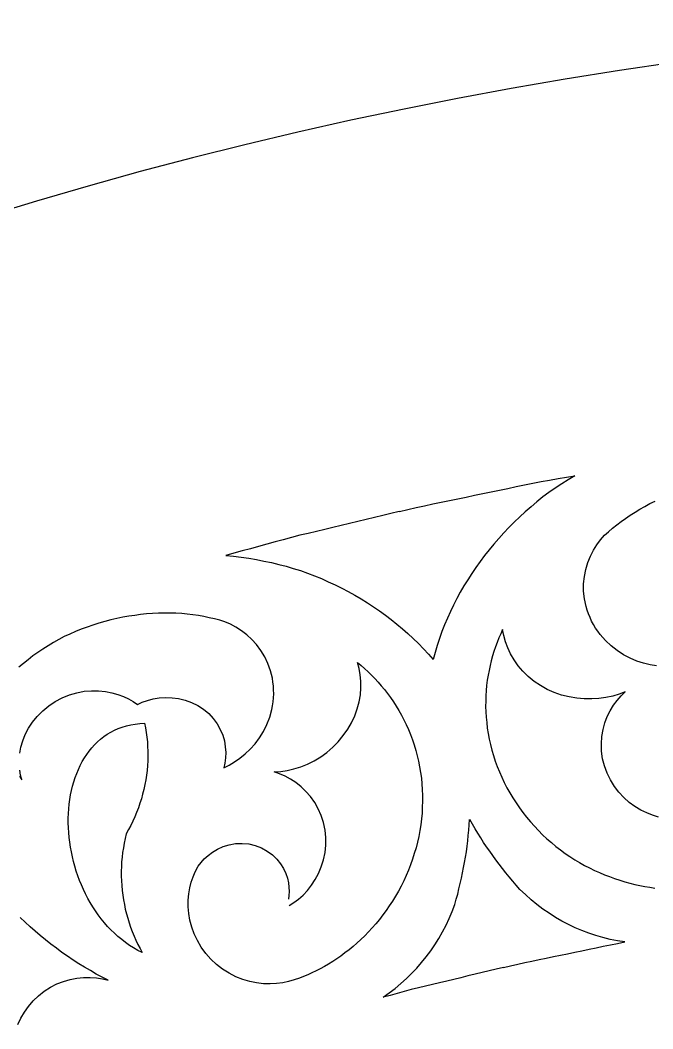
# Model space of a CAD drawing. Extents: x -1903 to -234, y -575 to 545.
# Drawn here: x -1504.9 to -1423.9, y 416.1 to 545.2 of the extents above; entities that cross this region are included whole.
import ezdxf

# ---------------------------------------------------------------- set-up
doc = ezdxf.new("R2010")
doc.units = 0
doc.layers.add('LAYER_1', color=18, linetype='CONTINUOUS')

msp = doc.modelspace()

# ---------------------------------------------------------------- linework, layer by layer
at = {"layer": 'LAYER_1'}
msp.add_lwpolyline([(-1342.912552403855, 545.219890420859, 0.4142135623730951), (-1902.912552403855, -14.78010957914103, 0.4142135623730951), (-1342.912552403855, -574.780109579141, 0.4142135623730951), (-782.912552403855, -14.78010957914103, 0.4142135623730951)], format="xyb", close=True, dxfattribs=at)
for points in [[(-1456.361328125, 482.313232421875), (-1455.299926757812, 482.568115234375), (-1454.238525390625, 482.8230285644531), (-1453.170166015625, 483.0474243164062), (-1452.101318359375, 483.2688903808594), (-1451.032348632812, 483.4903259277344), (-1449.96337890625, 483.7118225097656), (-1448.89453125, 483.9332580566406), (-1447.825561523438, 484.1547241210938), (-1446.756713867188, 484.3761596679688), (-1445.687744140625, 484.59765625), (-1444.618774414062, 484.819091796875), (-1443.549926757812, 485.0405578613281), (-1442.48095703125, 485.2619934082031), (-1441.411987304688, 485.4834899902344), (-1440.343139648438, 485.7049255371094), (-1439.274169921875, 485.9263916015625), (-1438.203735351562, 486.1398315429688), (-1437.128295898438, 486.3275451660156), (-1436.052978515625, 486.5152587890625), (-1434.977661132812, 486.7029418945312), (-1433.902221679688, 486.8906860351562), (-1434.752563476562, 486.3757934570312), (-1435.587768554688, 485.8451232910156), (-1436.407348632812, 485.2989807128906), (-1437.211181640625, 484.7376403808594), (-1437.998779296875, 484.161376953125), (-1438.765380859375, 483.5464172363281), (-1439.514770507812, 482.9147338867188), (-1440.247192382812, 482.2693786621094), (-1440.96240234375, 481.6106567382812), (-1441.659912109375, 480.9388732910156), (-1442.339721679688, 480.2543334960938), (-1443.001342773438, 479.5572509765625), (-1443.644653320312, 478.8479614257812), (-1444.269409179688, 478.126708984375), (-1444.875122070312, 477.3938293457031), (-1445.461791992188, 476.6495666503906), (-1446.028930664062, 475.8941955566406), (-1446.576416015625, 475.1280517578125), (-1447.104248046875, 474.351318359375), (-1447.61181640625, 473.5643005371094), (-1448.098876953125, 472.767333984375), (-1448.565551757812, 471.9606628417969), (-1449.011474609375, 471.14453125), (-1449.436279296875, 470.3191833496094), (-1449.839965820312, 469.4849853515625), (-1450.22216796875, 468.6421508789062), (-1450.582885742188, 467.7909545898438), (-1450.91943359375, 466.9216613769531), (-1451.23291015625, 466.0392761230469), (-1451.524291992188, 465.14990234375), (-1451.79345703125, 464.2538757324219), (-1452.040283203125, 463.3514404296875)], [(-1423.435180664062, 462.5341796875), (-1424.26220703125, 462.6699523925781), (-1425.106811523438, 462.8751220703125), (-1425.960815429688, 463.1552734375), (-1426.814453125, 463.5150451660156), (-1427.656616210938, 463.95751953125), (-1428.474853515625, 464.4839477539062), (-1429.255859375, 465.093505859375), (-1429.986328125, 465.7828369140625), (-1430.653076171875, 466.5461120605469), (-1430.9482421875, 466.9606018066406), (-1431.243774414062, 467.3750610351562), (-1431.495727539062, 467.8171997070312), (-1431.748046875, 468.2592468261719), (-1431.952514648438, 468.7228698730469), (-1432.1572265625, 469.1864624023438), (-1432.311401367188, 469.6648559570312), (-1432.4658203125, 470.1432189941406), (-1432.670776367188, 471.1155090332031), (-1432.7724609375, 472.0893859863281), (-1432.773681640625, 473.0516357421875), (-1432.679931640625, 473.9902954101562), (-1432.498901367188, 474.8949279785156), (-1432.239379882812, 475.7571411132812), (-1431.911376953125, 476.5703430175781), (-1431.525390625, 477.3300170898438), (-1431.091552734375, 478.0333557128906), (-1430.6201171875, 478.6791687011719), (-1430.120239257812, 479.2676086425781), (-1429.603393554688, 479.7100830078125), (-1429.0859375, 480.1526794433594), (-1428.534912109375, 480.5787658691406), (-1427.983154296875, 481.0050048828125), (-1427.398803710938, 481.4119567871094), (-1426.813720703125, 481.8190002441406), (-1426.197143554688, 482.2039794921875), (-1425.579956054688, 482.5890502929688), (-1424.932861328125, 482.9492797851562), (-1424.285034179688, 483.3096313476562), (-1423.609619140625, 483.6423645019531)], [(-1456.379150390625, 482.3089599609375), (-1457.440673828125, 482.0541687011719), (-1458.502075195312, 481.7993774414062), (-1459.563598632812, 481.5445861816406), (-1460.625122070312, 481.289794921875), (-1461.6865234375, 481.0350036621094), (-1462.747924804688, 480.7802124023438), (-1463.809448242188, 480.5254211425781), (-1464.870971679688, 480.2706298828125), (-1465.932373046875, 480.015869140625), (-1466.993896484375, 479.7610473632812), (-1468.055419921875, 479.5062561035156), (-1469.116821289062, 479.2514953613281), (-1470.174560546875, 478.9823913574219), (-1471.227661132812, 478.6943969726562), (-1472.280517578125, 478.4064025878906), (-1473.33349609375, 478.118408203125), (-1474.386352539062, 477.8304138183594), (-1475.439453125, 477.5423889160156), (-1476.492309570312, 477.25439453125), (-1477.545288085938, 476.9664001464844), (-1478.598266601562, 476.6784057617188), (-1477.6064453125, 476.5754089355469), (-1476.62158203125, 476.4517211914062), (-1475.643920898438, 476.3074645996094), (-1474.674072265625, 476.1427612304688), (-1473.712280273438, 475.9577026367188), (-1472.759033203125, 475.7524108886719), (-1471.814575195312, 475.5270690917969), (-1470.879516601562, 475.28173828125), (-1469.9541015625, 475.0165405273438), (-1469.038696289062, 474.7316589355469), (-1468.130981445312, 474.4158020019531), (-1467.230590820312, 474.0679931640625), (-1466.341674804688, 473.7013244628906), (-1465.464233398438, 473.3159484863281), (-1464.598999023438, 472.9120178222656), (-1463.745971679688, 472.4896545410156), (-1462.905639648438, 472.0490417480469), (-1462.078491210938, 471.5902709960938), (-1461.264526367188, 471.1135559082031), (-1460.46435546875, 470.6190185546875), (-1459.678344726562, 470.1067810058594), (-1458.906494140625, 469.5770263671875), (-1458.1494140625, 469.0299072265625), (-1457.4072265625, 468.4656066894531), (-1456.680541992188, 467.8841857910156), (-1455.96923828125, 467.2859191894531), (-1455.273803710938, 466.6708984375), (-1454.5947265625, 466.0392761230469), (-1453.931884765625, 465.3912658691406), (-1453.285888671875, 464.7269592285156), (-1452.656860351562, 464.0466003417969), (-1452.045166015625, 463.3502807617188)], [(-1504.968627929688, 451.3544311523438), (-1504.822387695312, 452.1385192871094), (-1504.591186523438, 452.9391479492188), (-1504.268920898438, 453.7456665039062), (-1503.851928710938, 454.5455932617188), (-1503.339477539062, 455.3251953125), (-1502.733642578125, 456.0700073242188), (-1502.0400390625, 456.765625), (-1501.26806640625, 457.3983154296875), (-1500.429931640625, 457.9560852050781), (-1499.540161132812, 458.4293823242188), (-1498.615112304688, 458.8114624023438), (-1497.671875, 459.0988159179688), (-1496.724853515625, 459.2850036621094), (-1495.784790039062, 459.3579406738281), (-1494.872436523438, 459.3456726074219), (-1493.999145507812, 459.255859375), (-1493.173706054688, 459.0972595214844), (-1492.402221679688, 458.8795776367188), (-1491.6884765625, 458.6124267578125), (-1491.034301757812, 458.3053283691406), (-1490.439697265625, 457.967041015625), (-1489.903198242188, 457.6055908203125), (-1489.282592773438, 457.878173828125), (-1488.608642578125, 458.1119079589844), (-1487.884155273438, 458.2968444824219), (-1487.114868164062, 458.4226379394531), (-1486.308471679688, 458.4790649414062), (-1485.475708007812, 458.4566955566406), (-1484.630004882812, 458.3477172851562), (-1483.786743164062, 458.1465148925781), (-1482.963012695312, 457.8507080078125), (-1482.176147460938, 457.46142578125), (-1481.44287109375, 456.983642578125), (-1480.777954101562, 456.4259948730469), (-1480.193969726562, 455.8002624511719), (-1479.69921875, 455.1206359863281), (-1479.298583984375, 454.402587890625), (-1478.992797851562, 453.6614990234375), (-1478.779663085938, 452.9134826660156), (-1478.653442382812, 452.1717529296875), (-1478.606567382812, 451.447509765625), (-1478.63037109375, 450.7503356933594), (-1478.715087890625, 450.0873413085938), (-1478.851318359375, 449.4633178710938), (-1478.16650390625, 449.8298645019531), (-1477.475341796875, 450.2447814941406), (-1476.787353515625, 450.7190246582031), (-1476.113403320312, 451.263427734375), (-1475.463623046875, 451.8795471191406), (-1474.8486328125, 452.5673217773438), (-1474.280151367188, 453.3248291015625), (-1473.769653320312, 454.14794921875), (-1473.328735351562, 455.0302734375), (-1472.96826171875, 455.9630737304688), (-1472.697509765625, 456.9355163574219), (-1472.610961914062, 457.4351501464844), (-1472.52392578125, 457.9349060058594), (-1472.488403320312, 458.4410705566406), (-1472.452514648438, 458.9473571777344), (-1472.469116210938, 459.4527587890625), (-1472.485473632812, 459.9582214355469), (-1472.553955078125, 460.4555358886719), (-1472.622314453125, 460.9529113769531), (-1472.859375, 461.9176025390625), (-1473.190551757812, 462.8397521972656), (-1473.607299804688, 463.7087097167969), (-1474.099609375, 464.5159912109375), (-1474.656127929688, 465.25537109375), (-1475.265014648438, 465.9231262207031), (-1475.914428710938, 466.517578125), (-1476.593139648438, 467.0389709472656), (-1477.290405273438, 467.4892272949219), (-1477.996704101562, 467.8715209960938), (-1478.703979492188, 468.18994140625), (-1479.362915039062, 468.3694458007812), (-1480.022583007812, 468.5487976074219), (-1480.705444335938, 468.698974609375), (-1481.389038085938, 468.8489685058594), (-1482.093627929688, 468.9676513671875), (-1482.798950195312, 469.0861511230469), (-1483.523071289062, 469.1710510253906), (-1484.241943359375, 469.2357482910156), (-1484.976928710938, 469.2645568847656), (-1485.71240234375, 469.2931518554688), (-1486.460815429688, 469.2843933105469), (-1487.209838867188, 469.275390625), (-1487.968505859375, 469.227783203125), (-1488.727661132812, 469.1800231933594), (-1489.4931640625, 469.0927124023438), (-1490.258911132812, 469.0052795410156), (-1491.027221679688, 468.8777160644531), (-1491.795776367188, 468.7500610351562), (-1492.562866210938, 468.5820922851562), (-1493.330200195312, 468.4140930175781), (-1494.092163085938, 468.2059631347656), (-1494.854125976562, 467.9978637695312), (-1495.606689453125, 467.7502136230469), (-1496.359252929688, 467.5025939941406), (-1497.098388671875, 467.2164611816406), (-1497.83740234375, 466.9303588867188), (-1498.559204101562, 466.6071472167969), (-1499.280029296875, 466.2822875976562), (-1499.973022460938, 465.9005432128906), (-1500.66552734375, 465.5189514160156), (-1501.333862304688, 465.1043701171875), (-1502.001586914062, 464.6899719238281), (-1502.641967773438, 464.2450561523438), (-1503.28173828125, 463.8003845214844), (-1503.891357421875, 463.3278503417969), (-1504.500244140625, 462.8555908203125), (-1505.076538085938, 462.3583374023438)], [(-1423.195434570312, 443.1752319335938), (-1423.943481445312, 443.3990783691406), (-1424.70068359375, 443.6941833496094), (-1425.457885742188, 444.065185546875), (-1426.204833984375, 444.5154113769531), (-1426.9296875, 445.0463256835938), (-1427.619750976562, 445.6572875976562), (-1428.26171875, 446.3451232910156), (-1428.8427734375, 447.1040344238281), (-1429.350463867188, 447.9256591796875), (-1429.774536132812, 448.7992553710938), (-1430.106323242188, 449.7121887207031), (-1430.34033203125, 450.6503601074219), (-1430.4736328125, 451.5991821289062), (-1430.5068359375, 452.5441284179688), (-1430.443115234375, 453.4715270996094), (-1430.288818359375, 454.3690490722656), (-1430.052001953125, 455.226318359375), (-1429.7421875, 456.0349731445312), (-1429.3701171875, 456.7889709472656), (-1428.946411132812, 457.4843139648438), (-1428.481811523438, 458.1190185546875), (-1427.986572265625, 458.6926879882812), (-1427.4697265625, 459.2064514160156), (-1428.23974609375, 458.9157104492188), (-1429.056640625, 458.6724853515625), (-1429.917114257812, 458.4843139648438), (-1430.815795898438, 458.3585205078125), (-1431.74609375, 458.3018493652344), (-1432.699951171875, 458.3202209472656), (-1433.6650390625, 458.4034423828125), (-1434.630859375, 458.5558166503906), (-1435.5888671875, 458.7929992675781), (-1436.52734375, 459.1145935058594), (-1437.434204101562, 459.5181579589844), (-1438.298583984375, 459.9991455078125), (-1439.109985351562, 460.5511474609375), (-1439.859375, 461.1662292480469), (-1440.539672851562, 461.8350524902344), (-1441.145385742188, 462.5476379394531), (-1441.673095703125, 463.2935485839844), (-1442.121459960938, 464.0623168945312), (-1442.490966796875, 464.8440246582031), (-1442.783447265625, 465.6294250488281), (-1443.00244140625, 466.4101257324219), (-1443.152221679688, 467.1789855957031), (-1443.392700195312, 466.6410827636719), (-1443.63232421875, 466.1033325195312), (-1443.848754882812, 465.5411376953125), (-1444.064575195312, 464.9790954589844), (-1444.254028320312, 464.3933715820312), (-1444.442993164062, 463.8077697753906), (-1444.6025390625, 463.1996459960938), (-1444.761596679688, 462.5916137695312), (-1444.888427734375, 461.9624938964844), (-1445.0146484375, 461.3335266113281), (-1445.105834960938, 460.6852416992188), (-1445.196533203125, 460.0370483398438), (-1445.249267578125, 459.3717956542969), (-1445.301635742188, 458.7066345214844), (-1445.313720703125, 458.0269470214844), (-1445.325317382812, 457.3473510742188), (-1445.294311523438, 456.6561889648438), (-1445.263061523438, 455.965087890625), (-1445.187255859375, 455.2657165527344), (-1445.111206054688, 454.56640625), (-1444.989013671875, 453.8624572753906), (-1444.866943359375, 453.1585083007812), (-1444.697631835938, 452.453857421875), (-1444.528442382812, 451.7492065429688), (-1444.311645507812, 451.0479431152344), (-1444.094970703125, 450.3466796875), (-1443.830688476562, 449.653076171875), (-1443.566650390625, 448.9594421386719), (-1443.255737304688, 448.2778625488281), (-1442.945190429688, 447.5962219238281), (-1442.5888671875, 446.9309997558594), (-1442.233154296875, 446.2656555175781), (-1441.833251953125, 445.6210632324219), (-1441.434204101562, 444.976318359375), (-1440.993408203125, 444.3564147949219), (-1440.553344726562, 443.736328125), (-1440.07421875, 443.1449279785156), (-1439.596313476562, 442.5533142089844), (-1439.08251953125, 441.993896484375), (-1438.569702148438, 441.4342346191406), (-1438.024780273438, 440.9098510742188), (-1437.48095703125, 440.3852233886719), (-1436.908935546875, 439.8984680175781), (-1436.337890625, 439.4114685058594), (-1435.742797851562, 438.9644775390625), (-1435.148803710938, 438.5172119140625), (-1434.534790039062, 438.1115417480469), (-1433.921997070312, 437.7056274414062), (-1433.29345703125, 437.34228515625), (-1432.666015625, 436.9787292480469), (-1432.02685546875, 436.6582946777344), (-1431.388916015625, 436.3376159667969), (-1430.743286132812, 436.06005859375), (-1430.098754882812, 435.7823181152344), (-1429.450439453125, 435.5471496582031), (-1428.803100585938, 435.3118591308594), (-1428.15234375, 435.1006469726562), (-1427.502075195312, 434.8883666992188), (-1426.855224609375, 434.7163696289062), (-1426.208984375, 434.5442810058594), (-1425.568969726562, 434.4109802246094), (-1424.9296875, 434.2775573730469), (-1424.29931640625, 434.1811828613281), (-1423.669555664062, 434.0847473144531)], [(-1470.473999023438, 431.8267517089844), (-1469.876342773438, 432.2174987792969), (-1469.284301757812, 432.6714172363281), (-1468.705688476562, 433.1915893554688), (-1468.14990234375, 433.7799682617188), (-1467.626831054688, 434.4368896484375), (-1467.147705078125, 435.1609191894531), (-1466.723388671875, 435.9483642578125), (-1466.365478515625, 436.7932434082031), (-1466.084228515625, 437.6870422363281), (-1465.889038085938, 438.6190795898438), (-1465.787109375, 439.5765686035156), (-1465.783447265625, 440.5453796386719), (-1465.880249023438, 441.5103759765625), (-1466.076416015625, 442.4565734863281), (-1466.368041992188, 443.3695983886719), (-1466.74853515625, 444.2365417480469), (-1467.208618164062, 445.0464782714844), (-1467.737915039062, 445.7908630371094), (-1468.32421875, 446.4637756347656), (-1468.955322265625, 447.0618286132812), (-1469.618896484375, 447.5840148925781), (-1470.3037109375, 448.0313720703125), (-1470.998901367188, 448.4065856933594), (-1471.695556640625, 448.7136535644531), (-1472.385498046875, 448.9575500488281), (-1471.563720703125, 449.0226135253906), (-1470.720092773438, 449.1506042480469), (-1469.861083984375, 449.3467407226562), (-1468.99462890625, 449.6154479980469), (-1468.129516601562, 449.9600219726562), (-1467.27587890625, 450.3822631835938), (-1466.444091796875, 450.8824462890625), (-1465.645263671875, 451.4587707519531), (-1464.89013671875, 452.1075439453125), (-1464.189086914062, 452.8231506347656), (-1463.551635742188, 453.5979309082031), (-1462.98291015625, 454.4110107421875), (-1462.489990234375, 455.2545166015625), (-1462.080322265625, 456.1286010742188), (-1461.756469726562, 457.0218200683594), (-1461.51904296875, 457.9227600097656), (-1461.366333007812, 458.8206481933594), (-1461.29541015625, 459.7053833007812), (-1461.30126953125, 460.5682678222656), (-1461.378295898438, 461.4017028808594), (-1461.51953125, 462.1996765136719), (-1461.718139648438, 462.9574890136719), (-1461.267456054688, 462.5741577148438), (-1460.817504882812, 462.190673828125), (-1460.377807617188, 461.7752075195312), (-1459.93896484375, 461.3595886230469), (-1459.513427734375, 460.9114379882812), (-1459.088500976562, 460.463134765625), (-1458.68017578125, 459.9820251464844), (-1458.272583007812, 459.5007934570312), (-1457.884765625, 458.9867858886719), (-1457.49755859375, 458.47265625), (-1457.133666992188, 457.9262084960938), (-1456.770263671875, 457.3796081542969), (-1456.43359375, 456.801513671875), (-1456.097412109375, 456.2232971191406), (-1455.791381835938, 455.6148376464844), (-1455.485717773438, 455.0062561035156), (-1455.213500976562, 454.3691101074219), (-1454.941650390625, 453.7319030761719), (-1454.706298828125, 453.0682983398438), (-1454.471313476562, 452.4046020507812), (-1454.275756835938, 451.7171630859375), (-1454.080322265625, 451.0297241210938), (-1453.927124023438, 450.3215637207031), (-1453.77392578125, 449.6134338378906), (-1453.665161132812, 448.8881530761719), (-1453.556274414062, 448.1628723144531), (-1453.49365234375, 447.42431640625), (-1453.430786132812, 446.6858215332031), (-1453.41552734375, 445.938232421875), (-1453.39990234375, 445.1907653808594), (-1453.432861328125, 444.4386291503906), (-1453.465087890625, 443.6866760253906), (-1453.546142578125, 442.9346923828125), (-1453.62646484375, 442.182861328125), (-1453.75537109375, 441.4356689453125), (-1453.883422851562, 440.688720703125), (-1454.05908203125, 439.9510498046875), (-1454.23388671875, 439.2135925292969), (-1454.454956054688, 438.4899597167969), (-1454.6748046875, 437.7666015625), (-1454.939208984375, 437.0614013671875), (-1455.202392578125, 436.3564453125), (-1455.507568359375, 435.6736450195312), (-1455.811767578125, 434.9911193847656), (-1456.155029296875, 434.3344116210938), (-1456.4970703125, 433.677978515625), (-1456.875366210938, 433.0505676269531), (-1457.252563476562, 432.4234008789062), (-1457.661743164062, 431.8256530761719), (-1458.066162109375, 431.2139587402344), (-1458.499755859375, 430.6356811523438), (-1458.932250976562, 430.0576782226562), (-1459.39013671875, 429.5148620605469), (-1459.84716796875, 428.9723510742188), (-1460.325805664062, 428.4664001464844), (-1460.803588867188, 427.9606628417969), (-1461.299560546875, 427.4923400878906), (-1461.794555664062, 427.0242309570312), (-1462.304321289062, 426.5938415527344), (-1462.8134765625, 426.1636657714844), (-1463.333618164062, 425.7712097167969), (-1463.853149414062, 425.37890625), (-1464.380737304688, 425.0238342285156), (-1464.907836914062, 424.6689147949219), (-1465.439819335938, 424.3504638671875), (-1465.971435546875, 424.0321044921875), (-1466.505126953125, 423.7491760253906), (-1467.03857421875, 423.4663391113281), (-1467.571533203125, 423.2175903320312), (-1468.1044921875, 422.9689025878906), (-1468.634521484375, 422.7528381347656), (-1469.16455078125, 422.5368347167969), (-1469.835327148438, 422.3126525878906), (-1470.544799804688, 422.1083068847656), (-1471.296142578125, 421.9487609863281), (-1472.0869140625, 421.8435668945312), (-1472.912963867188, 421.8002014160156), (-1473.768188476562, 421.8259582519531), (-1474.645385742188, 421.92724609375), (-1475.53515625, 422.109619140625), (-1476.42724609375, 422.376953125), (-1477.31005859375, 422.7312316894531), (-1478.171264648438, 423.1723937988281), (-1478.998046875, 423.697998046875), (-1479.778076171875, 424.3030700683594), (-1480.499633789062, 424.9804992675781), (-1481.152587890625, 425.7210693359375), (-1481.728759765625, 426.5139770507812), (-1482.221801757812, 427.3473510742188), (-1482.628173828125, 428.2087707519531), (-1482.946655273438, 429.0857849121094), (-1483.17822265625, 429.9666137695312), (-1483.325927734375, 430.84033203125), (-1483.394653320312, 431.6973266601562), (-1483.390380859375, 432.5294494628906), (-1483.3203125, 433.330078125), (-1483.191772460938, 434.0941772460938), (-1483.012451171875, 434.818115234375), (-1482.789916992188, 435.4995422363281), (-1482.616333007812, 435.9439086914062), (-1482.392578125, 436.4039611816406), (-1482.111572265625, 436.8747863769531), (-1481.766723632812, 437.3494873046875), (-1481.351928710938, 437.8190307617188), (-1480.862548828125, 438.2721252441406), (-1480.29638671875, 438.6951293945312), (-1479.654296875, 439.0727233886719), (-1478.941528320312, 439.3883056640625), (-1478.167602539062, 439.6255187988281), (-1477.347290039062, 439.7694091796875), (-1476.499877929688, 439.8082580566406), (-1475.647705078125, 439.7350158691406), (-1474.813354492188, 439.5458679199219), (-1474.015869140625, 439.2306823730469), (-1473.281127929688, 438.8206481933594), (-1472.625122070312, 438.3313903808594), (-1472.058471679688, 437.78125), (-1471.585693359375, 437.1895751953125), (-1471.206665039062, 436.5748291015625), (-1470.917236328125, 435.95361328125), (-1470.709838867188, 435.3398132324219), (-1470.575805664062, 434.7442626953125), (-1470.505126953125, 434.1749267578125), (-1470.488037109375, 433.6371459960938), (-1470.515014648438, 433.1340026855469), (-1470.578002929688, 432.6667785644531)], [(-1505.022338867188, 448.3973083496094), (-1504.70654296875, 447.9234924316406), (-1504.862548828125, 448.5304565429688), (-1504.975341796875, 449.1795654296875)], [(-1443.04931640625, 423.91162109375), (-1443.956176757812, 423.6936950683594), (-1444.862915039062, 423.4757690429688), (-1445.769775390625, 423.2578430175781), (-1446.676635742188, 423.0399169921875), (-1447.58349609375, 422.8219909667969), (-1448.490356445312, 422.6040649414062), (-1449.397216796875, 422.3861389160156), (-1450.304077148438, 422.168212890625), (-1451.2109375, 421.9502868652344), (-1452.117797851562, 421.7323608398438), (-1453.024658203125, 421.5144348144531), (-1453.931396484375, 421.2965087890625), (-1454.838134765625, 421.078125), (-1455.73779296875, 420.8318481445312), (-1456.637329101562, 420.5855712890625), (-1457.536865234375, 420.3393249511719), (-1458.436401367188, 420.0930480957031), (-1457.658935546875, 420.6470642089844), (-1456.906127929688, 421.2329406738281), (-1456.178466796875, 421.8497924804688), (-1455.476684570312, 422.4965515136719), (-1454.79736328125, 423.1558837890625), (-1454.14306640625, 423.8352661132812), (-1453.516845703125, 424.542236328125), (-1452.91943359375, 425.2759094238281), (-1452.351684570312, 426.0352783203125), (-1451.814208984375, 426.8193359375), (-1451.307861328125, 427.6271362304688), (-1450.83349609375, 428.4577331542969), (-1450.391845703125, 429.3100891113281), (-1449.98388671875, 430.1831970214844), (-1449.6103515625, 431.0761413574219), (-1449.272216796875, 431.9878234863281), (-1449.087280273438, 432.6539916992188), (-1448.901489257812, 433.3203430175781), (-1448.735107421875, 433.9914245605469), (-1448.567993164062, 434.6626892089844), (-1448.42041015625, 435.3381958007812), (-1448.272094726562, 436.013916015625), (-1448.143310546875, 436.6933898925781), (-1448.013916015625, 437.373046875), (-1447.904418945312, 438.0559692382812), (-1447.794067382812, 438.7390747070312), (-1447.703979492188, 439.4249572753906), (-1447.613159179688, 440.1109924316406), (-1447.54248046875, 440.7993774414062), (-1447.47119140625, 441.4878845214844), (-1447.420166015625, 442.1782531738281), (-1447.368774414062, 442.8687133789062)], [(-1443.033569335938, 423.9153747558594), (-1442.126586914062, 424.1329345703125), (-1441.219604492188, 424.3504638671875), (-1440.307373046875, 424.5439147949219), (-1439.39404296875, 424.73291015625), (-1438.480712890625, 424.921875), (-1437.5673828125, 425.1108703613281), (-1436.654052734375, 425.2998352050781), (-1435.74072265625, 425.4888305664062), (-1434.827392578125, 425.6778259277344), (-1433.9140625, 425.8668212890625), (-1433.000732421875, 426.0557861328125), (-1432.087524414062, 426.2447509765625), (-1431.174194335938, 426.4337463378906), (-1430.260864257812, 426.6227416992188), (-1429.347534179688, 426.8117370605469), (-1428.434204101562, 427.0007019042969), (-1427.520874023438, 427.1896667480469), (-1428.457885742188, 427.3318176269531), (-1429.386596679688, 427.5137329101562), (-1430.30615234375, 427.7348327636719), (-1431.215454101562, 427.9945068359375), (-1432.113403320312, 428.2922058105469), (-1432.9990234375, 428.6273803710938), (-1433.871459960938, 428.9994506835938), (-1434.729370117188, 429.4078369140625), (-1435.57177734375, 429.8520202636719), (-1436.3974609375, 430.3314208984375), (-1437.205444335938, 430.8455200195312), (-1437.994506835938, 431.3937683105469), (-1438.763427734375, 431.9756164550781), (-1439.510864257812, 432.5905151367188), (-1440.235961914062, 433.2379760742188), (-1440.937133789062, 433.9174194335938), (-1441.393432617188, 434.4403076171875), (-1441.8505859375, 434.9630432128906), (-1442.292236328125, 435.498291015625), (-1442.734741210938, 436.0333557128906), (-1443.161376953125, 436.5805969238281), (-1443.588745117188, 437.127685546875), (-1444, 437.6865234375), (-1444.410400390625, 438.2381896972656), (-1444.804077148438, 438.80029296875), (-1445.198486328125, 439.3622131347656), (-1445.576293945312, 439.935791015625), (-1445.95458984375, 440.5091857910156), (-1446.315795898438, 441.0938720703125), (-1446.677612304688, 441.6784057617188), (-1447.022094726562, 442.2738037109375), (-1447.367065429688, 442.8691101074219)], [(-1505.205322265625, 416.5933532714844), (-1504.833251953125, 417.3992309570312), (-1504.379516601562, 418.1825256347656), (-1503.84619140625, 418.9317016601562), (-1503.23828125, 419.6352844238281), (-1502.5625, 420.2827758789062), (-1501.828002929688, 420.8648986816406), (-1501.045288085938, 421.3741455078125), (-1500.226318359375, 421.8050231933594), (-1499.375122070312, 422.1310119628906), (-1498.510986328125, 422.3712158203125), (-1497.6474609375, 422.53076171875), (-1496.795166015625, 422.613037109375), (-1495.9638671875, 422.6228942871094), (-1495.161376953125, 422.5663452148438), (-1494.394165039062, 422.4502258300781), (-1493.666870117188, 422.2816772460938), (-1494.423217773438, 422.6781616210938), (-1495.180786132812, 423.0741882324219), (-1495.926635742188, 423.5034790039062), (-1496.673950195312, 423.9322814941406), (-1497.406982421875, 424.3938293457031), (-1498.141479492188, 424.8548583984375), (-1498.859497070312, 425.3477783203125), (-1499.578979492188, 425.8401794433594), (-1500.27978515625, 426.363525390625), (-1500.982055664062, 426.8863830566406), (-1501.663208007812, 427.4389953613281), (-1502.345581054688, 427.9904479980469), (-1503.00048828125, 428.5584716796875), (-1503.656860351562, 429.1260070800781), (-1504.288330078125, 429.7214660644531), (-1504.9208984375, 430.3164978027344)]]:
    msp.add_lwpolyline(points, dxfattribs=at)
msp.add_lwpolyline([(-1489.297973632812, 425.81201171875), (-1489.855224609375, 426.0993347167969), (-1490.396606445312, 426.4103698730469), (-1490.921875, 426.7443237304688), (-1491.43115234375, 427.1001892089844), (-1491.924194335938, 427.4772338867188), (-1492.401000976562, 427.8744506835938), (-1492.861450195312, 428.2909851074219), (-1493.305541992188, 428.7259826660156), (-1493.733154296875, 429.1785278320312), (-1494.14404296875, 429.6477966308594), (-1494.538208007812, 430.1328735351562), (-1494.91552734375, 430.6329040527344), (-1495.276000976562, 431.14697265625), (-1495.619384765625, 431.6742248535156), (-1495.945556640625, 432.2138061523438), (-1496.254638671875, 432.7648010253906), (-1496.546142578125, 433.326416015625), (-1496.820190429688, 433.8976745605469), (-1497.07666015625, 434.477783203125), (-1497.315307617188, 435.0658569335938), (-1497.536254882812, 435.6609802246094), (-1497.739135742188, 436.2623291015625), (-1497.923950195312, 436.8690185546875), (-1498.090576171875, 437.4801330566406), (-1498.239013671875, 438.0948486328125), (-1498.368896484375, 438.7122802734375), (-1498.480346679688, 439.33154296875), (-1498.5732421875, 439.9517211914062), (-1498.6474609375, 440.5719909667969), (-1498.702880859375, 441.1914672851562), (-1498.7392578125, 441.8092651367188), (-1498.7568359375, 442.4244689941406), (-1498.75537109375, 443.0361938476562), (-1498.734619140625, 443.6436462402344), (-1498.694702148438, 444.245849609375), (-1498.635620117188, 444.8419189453125), (-1498.557006835938, 445.4310302734375), (-1498.459228515625, 446.0121765136719), (-1498.341796875, 446.5845947265625), (-1498.204956054688, 447.1473083496094), (-1498.048461914062, 447.6994934082031), (-1497.872436523438, 448.2401428222656), (-1497.6767578125, 448.7684326171875), (-1497.461547851562, 449.2834167480469), (-1497.2265625, 449.7842712402344), (-1496.971923828125, 450.2699890136719), (-1496.697631835938, 450.7396850585938), (-1496.403686523438, 451.1924743652344), (-1496.089965820312, 451.62744140625), (-1495.756591796875, 452.0436706542969), (-1495.403564453125, 452.4402160644531), (-1495.031005859375, 452.8161315917969), (-1494.635864257812, 453.1614990234375), (-1494.219360351562, 453.4787292480469), (-1493.783325195312, 453.7722778320312), (-1493.32763671875, 454.0411682128906), (-1492.852661132812, 454.2844848632812), (-1492.358032226562, 454.5013732910156), (-1491.844360351562, 454.6908264160156), (-1491.311279296875, 454.8519287109375), (-1490.759155273438, 454.9837951660156), (-1490.18798828125, 455.0854187011719), (-1489.598022460938, 455.1559143066406), (-1488.989135742188, 455.1943359375), (-1488.88232421875, 454.6073608398438), (-1488.775268554688, 454.0204772949219), (-1488.705200195312, 453.4218444824219), (-1488.634887695312, 452.8233032226562), (-1488.602661132812, 452.2161560058594), (-1488.570068359375, 451.6091003417969), (-1488.576293945312, 450.9967346191406), (-1488.582153320312, 450.384521484375), (-1488.627197265625, 449.7703857421875), (-1488.671752929688, 449.1564025878906), (-1488.75537109375, 448.5440673828125), (-1488.838500976562, 447.9318542480469), (-1488.960327148438, 447.3247375488281), (-1489.081420898438, 446.7178344726562), (-1489.240234375, 446.1194458007812), (-1489.3984375, 445.521240234375), (-1489.593139648438, 444.9348754882812), (-1489.786987304688, 444.3487548828125), (-1490.015747070312, 443.7775573730469), (-1490.24365234375, 443.2065734863281), (-1490.504516601562, 442.6534118652344), (-1490.7646484375, 442.1004333496094), (-1491.055297851562, 441.56787109375), (-1491.342163085938, 441.0262451171875), (-1491.474365234375, 440.4384765625), (-1491.605834960938, 439.8509521484375), (-1491.703979492188, 439.2534484863281), (-1491.801391601562, 438.6561279296875), (-1491.8642578125, 438.0514526367188), (-1491.926513671875, 437.4469604492188), (-1491.953247070312, 436.837890625), (-1491.979370117188, 436.22900390625), (-1491.969604492188, 435.618408203125), (-1491.959350585938, 435.0079650878906), (-1491.912841796875, 434.3988037109375), (-1491.865966796875, 433.7897338867188), (-1491.783081054688, 433.1849060058594), (-1491.699951171875, 432.5801391601562), (-1491.581298828125, 431.9825439453125), (-1491.462646484375, 431.3849792480469), (-1491.309204101562, 430.7974243164062), (-1491.155883789062, 430.2098999023438), (-1490.969116210938, 429.6350708007812), (-1490.782470703125, 429.0602111816406), (-1490.564086914062, 428.5006408691406), (-1490.345703125, 427.9410095214844), (-1490.097534179688, 427.3989562988281), (-1489.849365234375, 426.8569030761719), (-1489.573608398438, 426.33447265625)], close=True, dxfattribs=at)

doc.saveas('drawing.dxf')
